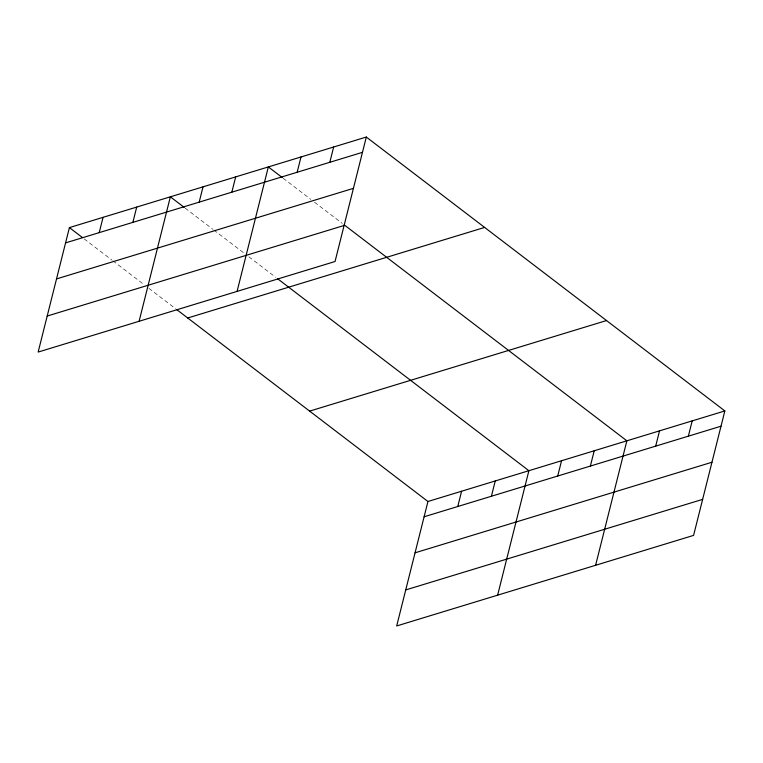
<?xml version="1.0" encoding="UTF-8"?>
<svg xmlns="http://www.w3.org/2000/svg" width="763" height="763" viewBox="0 0 763 763"><rect width="100%" height="100%" fill="white"/><g stroke="black" fill="none" stroke-linecap="round" stroke-linejoin="round"><path stroke-width="0.57" stroke-dasharray="3.81 2.86" d="M283.13 178.227L310.856 199.41M314.556 202.233L342.282 223.416M185.151 208.118L212.877 229.301M213.802 230.006L245.228 254.012M248.929 256.835L275.739 277.312M84.207 238.905L111.932 260.088M112.857 260.793L144.283 284.799M148.909 288.338L175.709 308.815"/><path stroke-width="1.14" d="M366.316 137.044L69.414 227.603L38.15 352.067L335.052 261.509L366.316 137.044L724.85 410.933L693.586 535.397L396.684 625.956L427.948 501.491L724.85 410.933M99.219 232.629L103.062 217.341M132.867 222.367L136.711 207.078M139.095 321.28L170.359 196.816L184.226 207.412M199.181 202.138L203.015 186.849M231.838 192.181L235.681 176.892M237.074 291.39L268.338 166.925L282.205 177.521M297.16 172.257L300.994 156.968M329.816 162.29L333.65 147.001M457.762 506.518L461.596 491.229M491.41 496.255L495.244 480.967M497.629 595.169L528.893 470.704L277.589 278.724M557.715 476.026L561.558 460.738M590.371 466.059L594.215 450.78M595.607 565.278L626.871 440.814L344.132 224.827M655.694 446.136L659.528 430.857M688.35 436.178L692.194 420.89M65.57 242.892L362.473 152.333M56.519 278.924L353.422 188.356M47.201 316.044L344.103 225.476M187.727 317.99L484.629 227.422M309.635 411.114L606.537 320.546M424.114 516.78L721.006 426.212M415.062 552.813L711.965 462.244M405.735 589.933L702.637 499.364M69.414 227.603L82.356 237.493M176.634 309.52L427.948 501.491"/></g></svg>
